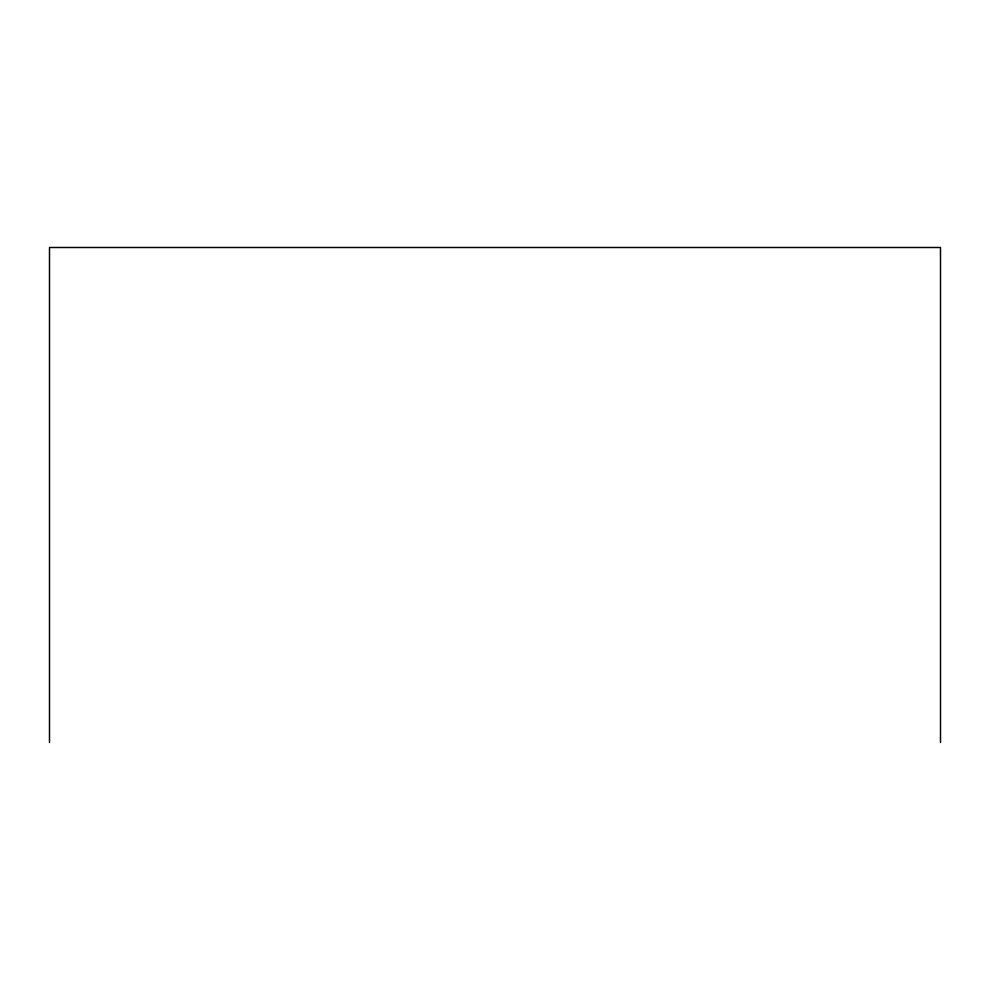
<?xml version="1.0" encoding="UTF-8"?>
<svg xmlns="http://www.w3.org/2000/svg" width="990" height="990" viewBox="0 0 990 990"><rect width="100%" height="100%" fill="white"/><g stroke="black" fill="none" stroke-linecap="round" stroke-linejoin="round"><path stroke-width="1.49" d="M940.5 742.512L940.5 247.488L49.5 247.488L49.5 742.512"/></g></svg>
